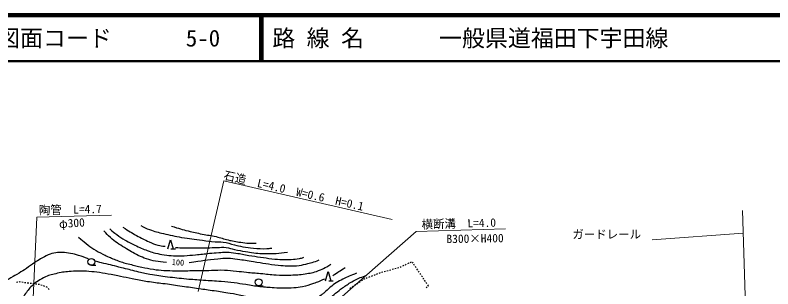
# Model space of a CAD drawing. Units: millimetres, scale not verified. Extents: x 40000 to 680000, y 20000 to 380000.
# Drawn here: x 124306 to 289514, y 320386 to 380000 of the extents above; entities that cross this region are included whole.
import ezdxf
from ezdxf.enums import TextEntityAlignment as Align

# ---------------------------------------------------------------- set-up
doc = ezdxf.new("R2010")
doc.units = ezdxf.units.MM
doc.header["$LTSCALE"] = 1000
for name, color, linetype, lineweight in [('M-BGD', 7, 'Continuous', 25), ('M-STR-HTXT', 7, 'Continuous', 13), ('M-TTL', 2, 'Continuous', 140), ('M-TTL-LINE', 7, 'Continuous', 50)]:
    doc.layers.add(name, color=color, linetype=linetype, lineweight=lineweight)
doc.layers.add('M-TTL-TXT', color=7, linetype='Continuous')
doc.styles.add('ＭＳ ゴシック', font='')
doc.styles.get('ＭＳ ゴシック').set_extended_font_data('MS Gothic')

msp = doc.modelspace()

# ---------------------------------------------------------------- linework, layer by layer
at = {"layer": 'M-BGD'}
for p, q in [((157565, 329089), (158165, 331089)), ((158165, 331089), (158765, 329089)), ((158265, 329089), (159265, 329089)), ((140930, 325509), (141930, 325509)), ((209584, 325694), (209313, 325566)), ((210127, 325950), (209856, 325822)), ((210670, 326206), (210398, 326078)), ((211079, 325978), (210912, 326227)), ((211415, 325481), (211247, 325730)), ((191973, 322149), (192573, 324149)), ((192573, 324149), (193173, 322149)), ((203892, 323862), (203612, 323754)), ((204468, 324026), (204178, 323950)), ((205049, 324179), (204759, 324103)), ((205629, 324332), (205339, 324256)), ((206209, 324485), (205919, 324409)), ((206789, 324638), (206499, 324562)), ((207369, 324792), (207079, 324715)), ((207949, 324945), (207659, 324868)), ((208499, 325182), (208227, 325054)), ((209041, 325438), (208770, 325310)), ((211750, 324984), (211583, 325232)), ((212086, 324486), (211918, 324735)), ((212421, 323989), (212254, 324237)), ((200007, 322285), (199760, 322115)), ((200536, 322560), (200256, 322451)), ((201095, 322777), (200815, 322668)), ((201655, 322994), (201375, 322885)), ((202214, 323211), (201934, 323102)), ((202773, 323428), (202494, 323319)), ((203333, 323645), (203053, 323536)), ((212757, 323491), (212589, 323740)), ((213092, 322994), (212924, 323242)), ((213428, 322496), (213260, 322745)), ((213763, 321999), (213595, 322248)), ((124875, 321816), (124580, 321763)), ((125219, 321877), (125171, 321869)), ((125468, 321845), (125219, 321877)), ((126063, 321767), (125765, 321806)), ((126658, 321689), (126360, 321728)), ((127253, 321612), (126955, 321651)), ((127848, 321534), (127550, 321573)), ((128443, 321457), (128145, 321495)), ((129038, 321379), (128740, 321418)), ((129595, 321306), (129335, 321340)), ((129631, 321294), (129595, 321306)), ((130201, 321107), (129916, 321201)), ((130771, 320920), (130486, 321014)), ((131260, 320759), (131056, 320826)), ((131314, 320693), (131260, 320759)), ((177394, 321062), (178394, 321062)), ((192673, 322149), (193673, 322149)), ((197538, 320580), (197292, 320410)), ((198032, 320921), (197785, 320751)), ((198526, 321262), (198279, 321092)), ((199019, 321603), (198773, 321433)), ((199513, 321944), (199266, 321774)), ((214099, 321501), (213931, 321750)), ((213942, 320577), (214149, 320794)), ((214400, 321055), (214266, 321253)), ((214357, 321010), (214400, 321055)), ((131695, 320230), (131505, 320461))]:
    msp.add_line(p, q, dxfattribs=at)
for centre in [(140930, 326259), (177394, 321812)]:
    msp.add_circle(centre, 750, dxfattribs=at)
for points, knots in [([(147804, 333840), (149193, 332934), (149585, 332672), (150777, 332011), (151838, 331424), (152442, 331109), (153548, 330610), (154266, 330286), (154664, 330068), (155430, 329883), (156033, 329737), (156279, 329704), (157002, 329648)], [0, 0, 0, 0, 1, 1, 1, 2, 2, 2, 3, 3, 3, 4, 4, 4, 4]), ([(151686, 334175), (152562, 333718), (152844, 333593), (153615, 333287), (154761, 332831), (155454, 332715), (156651, 332415), (157403, 332227), (157829, 332141), (158588, 331984), (159365, 331822), (159801, 331730), (160585, 331603), (162351, 331317), (163347, 331192), (165123, 330966), (166201, 330829), (166803, 330730), (167886, 330647), (168566, 330595), (168953, 330662), (169630, 330583), (170632, 330468), (171156, 330197), (172138, 329967), (172834, 329804), (173220, 329689), (173924, 329563), (174831, 329400), (175343, 329313), (176262, 329244), (177397, 329159), (178038, 329097), (179175, 329159), (179599, 329182), (179749, 329186), (180259, 329244)], [0, 0, 0, 0, 1, 1, 1, 2, 2, 2, 3, 3, 3, 4, 4, 4, 5, 5, 5, 6, 6, 6, 7, 7, 7, 8, 8, 8, 9, 9, 9, 10, 10, 10, 11, 11, 11, 12, 12, 12, 12]), ([(158403, 334046), (160141, 333510), (160616, 333356), (162056, 332995), (163228, 332700), (163890, 332560), (165074, 332315), (166255, 332070), (166936, 332030), (168110, 331753), (169163, 331505), (169731, 331279), (170784, 331028), (171276, 330910), (171555, 330857), (172052, 330765), (172616, 330661), (172932, 330600), (173499, 330522), (174184, 330427), (174569, 330371), (175260, 330333), (175876, 330300), (176092, 330301), (176841, 330315)], [0, 0, 0, 0, 1, 1, 1, 2, 2, 2, 3, 3, 3, 4, 4, 4, 5, 5, 5, 6, 6, 6, 7, 7, 7, 8, 8, 8, 8]), ([(157296, 326153), (156166, 326224), (155815, 326235), (154885, 326414), (154119, 326562), (153690, 326661), (152950, 326908), (152228, 327149), (151843, 327342), (151161, 327681), (149965, 328275), (149309, 328642), (148180, 329356), (146921, 330151), (146158, 330543), (145069, 331559), (144496, 332094), (144277, 332302), (143678, 333005)], [0, 0, 0, 0, 1, 1, 1, 2, 2, 2, 3, 3, 3, 4, 4, 4, 5, 5, 5, 6, 6, 6, 6]), ([(144946, 333441), (145642, 332830), (145850, 332652), (146468, 332197), (147147, 331696), (147551, 331447), (148279, 331019), (149224, 330463), (149772, 330180), (150767, 329719), (151821, 329231), (152414, 328955), (153511, 328575), (154054, 328387), (154363, 328295), (154922, 328164), (155654, 327992), (156068, 327913), (156811, 327797), (157608, 327673), (158060, 327618), (158866, 327575), (159750, 327529), (160248, 327559), (161132, 327597), (162120, 327640), (162670, 327716), (163654, 327808), (164840, 327920), (165501, 328012), (166687, 328120), (167467, 328190), (167905, 328222), (168687, 328275), (169359, 328320), (169735, 328392), (170408, 328375), (171202, 328356), (171644, 328285), (172430, 328175), (173548, 328019), (174160, 327843), (175274, 327664), (176261, 327506), (176818, 327439), (177807, 327297), (178783, 327157), (179326, 327047), (180307, 326942), (181224, 326844), (181741, 326815), (182662, 326786), (183378, 326764), (183780, 326768), (184495, 326797), (185192, 326827), (185593, 326816), (186273, 326975), (186647, 327063), (186790, 327099), (187217, 327253)], [0, 0, 0, 0, 1, 1, 1, 2, 2, 2, 3, 3, 3, 4, 4, 4, 5, 5, 5, 6, 6, 6, 7, 7, 7, 8, 8, 8, 9, 9, 9, 10, 10, 10, 11, 11, 11, 12, 12, 12, 13, 13, 13, 14, 14, 14, 15, 15, 15, 16, 16, 16, 17, 17, 17, 18, 18, 18, 19, 19, 19, 20, 20, 20, 20]), ([(138110, 331639), (138922, 330969), (139136, 330791), (139809, 330268), (140439, 329777), (140769, 329466), (141443, 329038), (142192, 328561), (142627, 328313), (143424, 327921), (143817, 327727), (144045, 327635), (144447, 327461), (145356, 327067), (145855, 326817), (146785, 326475), (147741, 326123), (148306, 326011), (149292, 325752), (150316, 325482), (150895, 325347), (151930, 325123), (152908, 324911), (153455, 324778), (154446, 324635), (155336, 324505), (155840, 324470), (156737, 324409), (157736, 324342), (158298, 324339), (159300, 324325), (160716, 324305), (161509, 324336), (162924, 324353), (164563, 324372), (165482, 324387), (167121, 324419), (168221, 324440), (168838, 324531), (169938, 324484), (170964, 324440), (171535, 324352), (172557, 324250), (173413, 324164), (173889, 324090), (174745, 324006), (175942, 323888), (176616, 323849), (177815, 323743), (179135, 323625), (179871, 323503), (181195, 323433), (182290, 323374), (182906, 323344), (184002, 323376), (185229, 323413), (185922, 323427), (187138, 323602), (188279, 323766), (188933, 323838), (190029, 324193), (191318, 324611), (191796, 324926), (193137, 325733)], [0, 0, 0, 0, 1, 1, 1, 2, 2, 2, 3, 3, 3, 4, 4, 4, 5, 5, 5, 6, 6, 6, 7, 7, 7, 8, 8, 8, 9, 9, 9, 10, 10, 10, 11, 11, 11, 12, 12, 12, 13, 13, 13, 14, 14, 14, 15, 15, 15, 16, 16, 16, 17, 17, 17, 18, 18, 18, 19, 19, 19, 20, 20, 20, 21, 21, 21, 21]), ([(159270, 329391), (160808, 329328), (161215, 329314), (162462, 329297), (163900, 329278), (164706, 329293), (166144, 329321), (167002, 329338), (167481, 329379), (168338, 329393), (169102, 329405), (169535, 329485), (170294, 329401), (171033, 329319), (171418, 329112), (172145, 328960), (173080, 328764), (173608, 328674), (174550, 328511), (175243, 328391), (175630, 328305), (176329, 328223), (177049, 328138), (177456, 328116), (178180, 328094), (179357, 328059), (180019, 328029), (181194, 328110), (182168, 328178), (182513, 328222), (183678, 328399)], [0, 0, 0, 0, 1, 1, 1, 2, 2, 2, 3, 3, 3, 4, 4, 4, 5, 5, 5, 6, 6, 6, 7, 7, 7, 8, 8, 8, 9, 9, 9, 10, 10, 10, 10]), ([(140299, 326914), (139292, 327302), (139002, 327422), (138146, 327667), (137469, 327861), (137090, 327980), (136396, 328095), (135678, 328214), (135271, 328281), (134543, 328300), (134004, 328314), (133695, 328329), (133163, 328236), (132510, 328122), (132150, 328004), (131535, 327757), (130854, 327484), (130504, 327258), (129867, 326894), (129352, 326600), (129067, 326427), (128571, 326101), (127848, 325626), (127470, 325319), (126750, 324838), (126133, 324425), (125778, 324206), (125147, 323815), (124468, 323397), (124076, 323183), (123394, 322770), (122708, 322355), (122308, 322147), (121644, 321697), (121080, 321314), (120782, 321073), (120241, 320657), (119618, 320178), (119284, 319890), (118665, 319405), (118114, 318973), (117806, 318729), (117246, 318310), (116651, 317865), (116316, 317619), (115708, 317192), (114851, 316589), (114558, 316407), (113473, 315709)], [0, 0, 0, 0, 1, 1, 1, 2, 2, 2, 3, 3, 3, 4, 4, 4, 5, 5, 5, 6, 6, 6, 7, 7, 7, 8, 8, 8, 9, 9, 9, 10, 10, 10, 11, 11, 11, 12, 12, 12, 13, 13, 13, 14, 14, 14, 15, 15, 15, 16, 16, 16, 16]), ([(191736, 322481), (190627, 321989), (190299, 321841), (189345, 321520), (188423, 321209), (187897, 321052), (186944, 320852), (186208, 320697), (185787, 320650), (185038, 320581), (184231, 320508), (183775, 320504), (182965, 320511), (182107, 320518), (181626, 320549), (180769, 320601), (179556, 320674), (178874, 320708), (177666, 320845), (176451, 320983), (175778, 321116), (174569, 321296), (173585, 321443), (173038, 321555), (172051, 321682), (170961, 321823), (170346, 321879), (169250, 321972), (167726, 322102), (166868, 322125), (165342, 322230), (163893, 322330), (163080, 322368), (161634, 322500), (160036, 322647), (159143, 322752), (157551, 322957), (156044, 323151), (155196, 323240), (153701, 323511), (152586, 323713), (151972, 323882), (150868, 324142), (149533, 324456), (148793, 324661), (147462, 324992), (145971, 325363), (145139, 325582), (143644, 325938), (142905, 326114), (142671, 326171), (141751, 326383)], [0, 0, 0, 0, 1, 1, 1, 2, 2, 2, 3, 3, 3, 4, 4, 4, 5, 5, 5, 6, 6, 6, 7, 7, 7, 8, 8, 8, 9, 9, 9, 10, 10, 10, 11, 11, 11, 12, 12, 12, 13, 13, 13, 14, 14, 14, 15, 15, 15, 16, 16, 16, 17, 17, 17, 17]), ([(190550, 326595), (189199, 326128), (188801, 325968), (187642, 325711), (186881, 325542), (186455, 325418), (185677, 325357), (184108, 325235), (183217, 325333), (181650, 325475), (179533, 325666), (178368, 325947), (176266, 326261), (174907, 326464), (174150, 326608), (172789, 326791), (171977, 326901), (171524, 327004), (170706, 327027), (169852, 327052), (169376, 326942), (168525, 326870), (166056, 326661), (165236, 326488), (162238, 326025)], [0, 0, 0, 0, 1, 1, 1, 2, 2, 2, 3, 3, 3, 4, 4, 4, 5, 5, 5, 6, 6, 6, 7, 7, 7, 8, 8, 8, 8]), ([(198765, 323795), (197327, 323221), (196905, 323078), (195769, 322498), (195177, 322195), (194835, 322041), (194273, 321685), (193750, 321353), (193482, 321127), (193009, 320728), (192443, 320252), (192168, 319938), (191601, 319464), (191376, 319275), (191242, 319179), (191000, 319013), (190581, 318726), (190326, 318596), (189879, 318357), (189479, 318143), (189250, 318023), (188820, 317878), (188151, 317654), (187762, 317557), (187064, 317462), (186131, 317334), (185599, 317330), (184658, 317325), (183775, 317320), (183282, 317402), (182403, 317496), (180957, 317650), (180150, 317761), (178713, 317988), (176813, 318288), (175760, 318523), (173869, 318876), (172819, 319072), (172236, 319213), (171183, 319389), (169823, 319616), (169056, 319713), (167691, 319915), (166395, 320106), (165669, 320213), (164372, 320398), (162936, 320603), (162131, 320709), (160694, 320912), (159255, 321116), (158451, 321244), (157011, 321439), (155672, 321620), (154916, 321674), (153581, 321876), (152398, 322054), (151743, 322202), (150567, 322423), (148484, 322814), (147328, 323088), (145244, 323475), (144247, 323660), (143691, 323779), (142688, 323926), (141799, 324057), (141295, 324089), (140399, 324158), (139589, 324221), (139134, 324262), (138322, 324261), (137616, 324260), (137220, 324253), (136518, 324186), (135340, 324073), (134669, 324035), (133518, 323762), (132490, 323518), (131878, 323445), (130928, 322983), (129699, 322385), (128982, 322019), (127995, 321075), (127260, 320371), (126916, 319898), (126366, 319042), (125621, 317882), (125293, 317173), (124737, 315912), (124148, 314576), (123944, 313777), (123459, 312400), (123079, 311319), (123091, 310613), (122518, 309621), (122118, 308927), (121802, 308582), (121211, 308042), (120627, 307508), (120214, 307312), (119577, 306843), (118980, 306404), (118584, 306231), (118051, 305717), (117669, 305348), (117406, 305109), (117288, 304591), (117239, 304373), (117217, 304265), (117228, 304022)], [0, 0, 0, 0, 1, 1, 1, 2, 2, 2, 3, 3, 3, 4, 4, 4, 5, 5, 5, 6, 6, 6, 7, 7, 7, 8, 8, 8, 9, 9, 9, 10, 10, 10, 11, 11, 11, 12, 12, 12, 13, 13, 13, 14, 14, 14, 15, 15, 15, 16, 16, 16, 17, 17, 17, 18, 18, 18, 19, 19, 19, 20, 20, 20, 21, 21, 21, 22, 22, 22, 23, 23, 23, 24, 24, 24, 25, 25, 25, 26, 26, 26, 27, 27, 27, 28, 28, 28, 29, 29, 29, 30, 30, 30, 31, 31, 31, 32, 32, 32, 33, 33, 33, 34, 34, 34, 35, 35, 35, 36, 36, 36, 36]), ([(187620, 314589), (188117, 314758), (188283, 314837), (188684, 315047), (189400, 315420), (189698, 315795), (190326, 316302), (190854, 316729), (191136, 316983), (191662, 317413), (192639, 318211), (193199, 318642), (194189, 319425), (194765, 319880), (195074, 320154), (195669, 320584), (196448, 321144), (196897, 321443), (197730, 321919), (198675, 322460), (199231, 322730), (200257, 323094), (200453, 323164), (200521, 323193), (200761, 323265)], [0, 0, 0, 0, 1, 1, 1, 2, 2, 2, 3, 3, 3, 4, 4, 4, 5, 5, 5, 6, 6, 6, 7, 7, 7, 8, 8, 8, 8])]:
    msp.add_open_spline(points, degree=3, knots=knots, dxfattribs=at)
msp.add_open_spline([(193562, 323326), (194913, 324167), (194913, 324167), (196264, 325009)], degree=3, dxfattribs=at)
at = {"layer": 'M-STR-HTXT'}
for p, q in [((282887, 337417), (284217, 297367)), ((263178, 331038), (283049, 332543))]:
    msp.add_line(p, q, dxfattribs=at)
for points in [[(164235, 319803), (169793, 343922), (206496, 335462)], [(128003, 313573), (129021, 336025), (145347, 336397)], [(231218, 333435), (211741, 332907), (189650, 313508)]]:
    msp.add_lwpolyline(points, dxfattribs=at)
at = {"layer": 'M-TTL'}
msp.add_line((680000, 380000), (40000, 380000), dxfattribs=at)
at = {"layer": 'M-TTL-LINE'}
for p, q in [((177750, 380000), (177750, 370000)), ((178250, 380000), (178250, 370000)), ((40000, 370000), (680000, 370000))]:
    msp.add_line(p, q, dxfattribs=at)

# ---------------------------------------------------------------- texts
at = {"layer": 'M-BGD', "style": 'ＭＳ ゴシック'}
msp.add_text('100', height=1320, rotation=356.11, dxfattribs=at).set_placement((158396, 325185), align=Align.BOTTOM_LEFT)
at = {"layer": 'M-STR-HTXT', "style": 'ＭＳ ゴシック'}
for s, rotation, p in [('石造\u3000L=4.0\u3000W=0.6\u3000H=0.1', 347.253, (169505, 343739)), ('石造\u3000L=4.0\u3000W=0.6\u3000H=0.1', 347.253, (169505, 343739)), ('陶管\u3000L=4.7', 1.308, (129501, 336036)), ('φ300', 3.889, (133965, 333054)), ('横断溝\u3000L=4.0\u3000', 1.554, (212955, 332940)), ('B300×H400', 0.931, (218371, 329791))]:
    msp.add_text(s, height=1833, rotation=rotation, dxfattribs=at).set_placement(p, align=Align.BOTTOM_LEFT)
msp.add_text('ガードレール', height=1833, dxfattribs=at).set_placement((245790, 330779), align=Align.BOTTOM_LEFT)
at = {"layer": 'M-TTL-TXT', "style": 'ＭＳ ゴシック'}
for s, p in [('図面コード', (120380, 375000)), ('5-0', (161521, 375000)), ('路 線 名', (180380, 375000)), ('一般県道福田下宇田線', (216734, 375000))]:
    msp.add_text(s, height=3666, dxfattribs=at).set_placement(p, align=Align.MIDDLE_LEFT)

doc.saveas('drawing.dxf')
